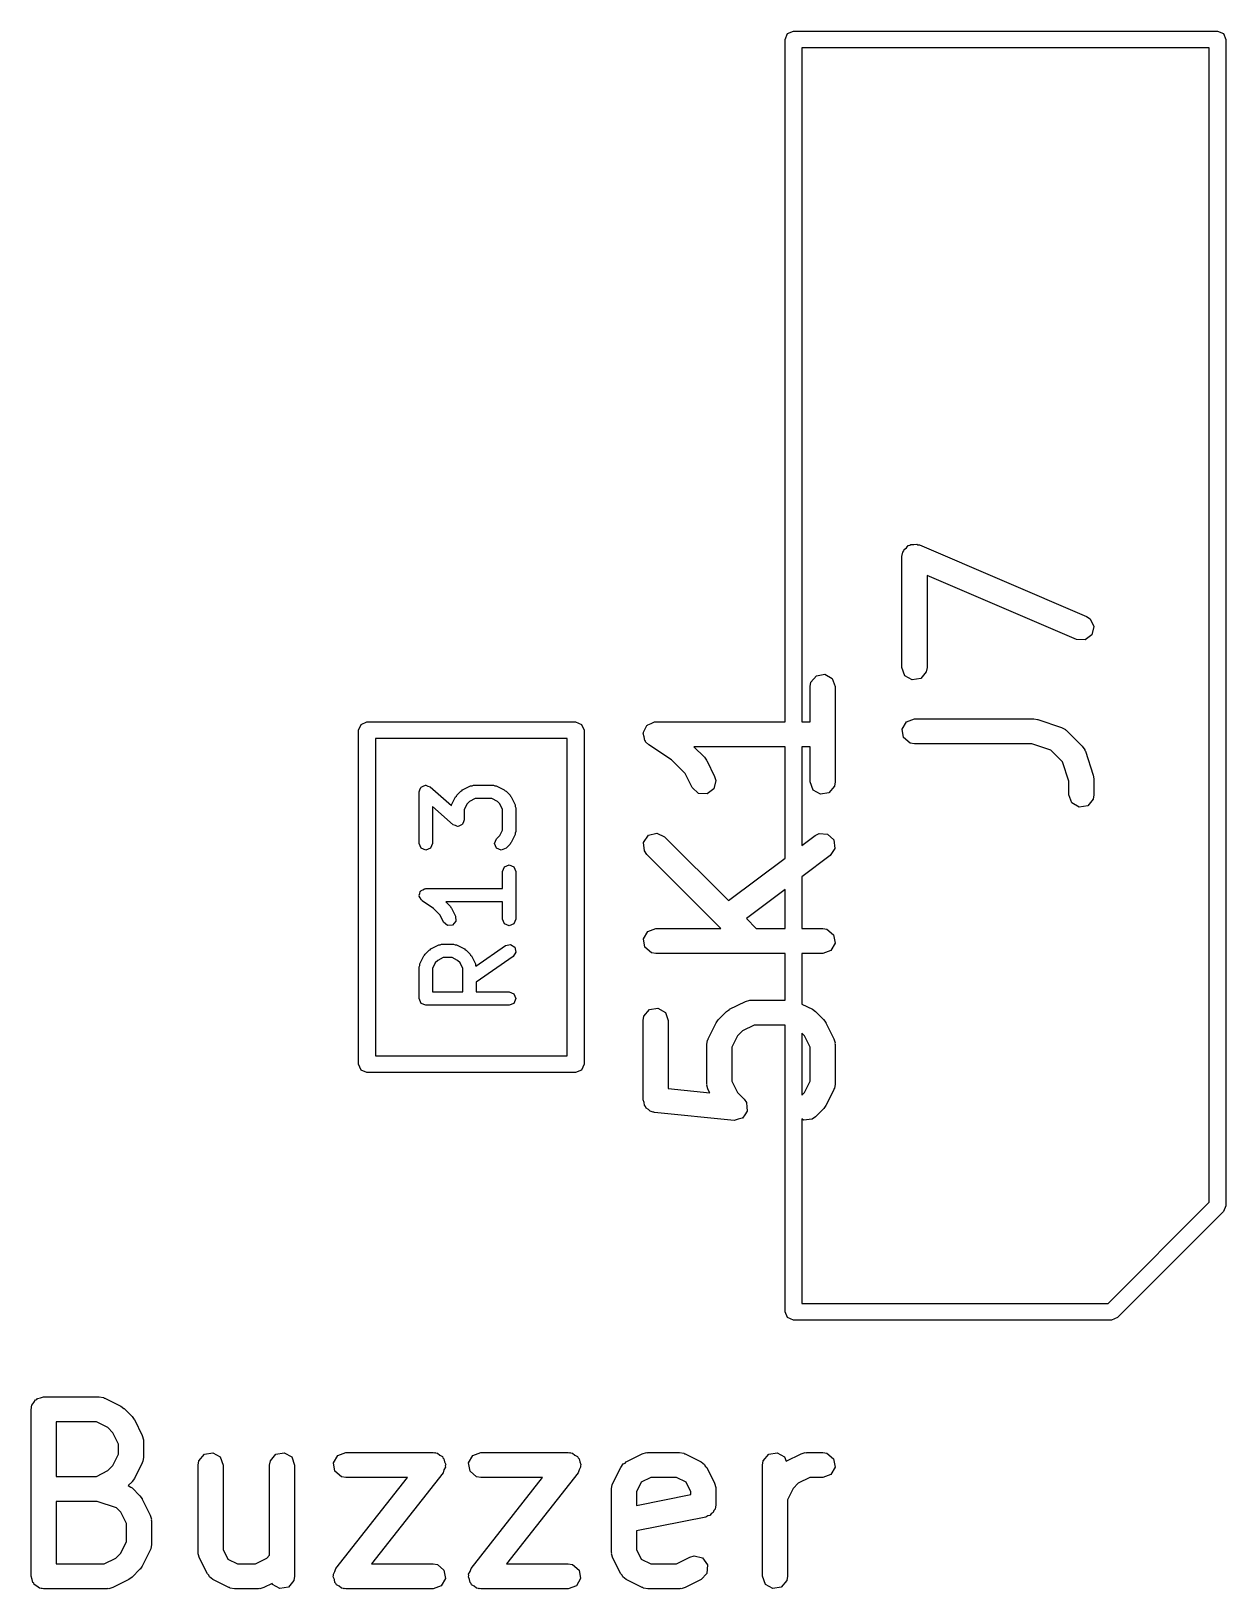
# Model space of a CAD drawing. Extents: x 0.14 to 2.87, y -2.36 to 0.08.
# Drawn here: x 2.4639 to 2.7457, y -0.776 to -0.4087 of the extents above; entities that cross this region are included whole.
import ezdxf

# ---------------------------------------------------------------- set-up
doc = ezdxf.new("R2010")
doc.units = 0
doc.header["$MEASUREMENT"] = 0
doc.layers.add('BLACK', color=7, linetype='CONTINUOUS')

msp = doc.modelspace()

# ---------------------------------------------------------------- linework, layer by layer
at = {"layer": 'BLACK', "linetype": 'CONTINUOUS'}
for p, q in [((2.64173, -0.41063), (2.64231, -0.409238)), ((2.64173, -0.571508), (2.64173, -0.41063)), ((2.64231, -0.409238), (2.6437, -0.408661)), ((2.6437, -0.408661), (2.7437, -0.408661)), ((2.7437, -0.408661), (2.74509, -0.409238)), ((2.74509, -0.409238), (2.74567, -0.41063)), ((2.74567, -0.41063), (2.74567, -0.68563)), ((2.64567, -0.412598), (2.64567, -0.571508)), ((2.74173, -0.412598), (2.64567, -0.412598)), ((2.74173, -0.684815), (2.74173, -0.412598)), ((2.66928, -0.532508), (2.66946, -0.531499)), ((2.66928, -0.558755), (2.66928, -0.532508)), ((2.66946, -0.531499), (2.66969, -0.531231)), ((2.66969, -0.531231), (2.66977, -0.530892)), ((2.66977, -0.530892), (2.67032, -0.530479)), ((2.67032, -0.530479), (2.67076, -0.529951)), ((2.67076, -0.529951), (2.6711, -0.529891)), ((2.6711, -0.529891), (2.67138, -0.529682)), ((2.67138, -0.529682), (2.67207, -0.52972)), ((2.67207, -0.52972), (2.67275, -0.529601)), ((2.67275, -0.529601), (2.67305, -0.529775)), ((2.67305, -0.529775), (2.6734, -0.529794)), ((2.6734, -0.529794), (2.71277, -0.546667)), ((2.71044, -0.552095), (2.67519, -0.536986)), ((2.67519, -0.536986), (2.67519, -0.558755)), ((2.71277, -0.546667), (2.71363, -0.547229)), ((2.71363, -0.547229), (2.71454, -0.549032)), ((2.71454, -0.549032), (2.71408, -0.550998)), ((2.71246, -0.552208), (2.71044, -0.552095)), ((2.71408, -0.550998), (2.71246, -0.552208)), ((2.64781, -0.562202), (2.64911, -0.560655)), ((2.64911, -0.560655), (2.6511, -0.560304)), ((2.6511, -0.560304), (2.65285, -0.561314)), ((2.65285, -0.561314), (2.65354, -0.563212)), ((2.66998, -0.560653), (2.66928, -0.558755)), ((2.67172, -0.561663), (2.66998, -0.560653)), ((2.67371, -0.561312), (2.67172, -0.561663)), ((2.67501, -0.559765), (2.67371, -0.561312)), ((2.67519, -0.558755), (2.67501, -0.559765)), ((2.64763, -0.563212), (2.64781, -0.562202)), ((2.64763, -0.571508), (2.64763, -0.563212)), ((2.65354, -0.563212), (2.65354, -0.58571)), ((2.54114, -0.573524), (2.54172, -0.572132)), ((2.54172, -0.572132), (2.54311, -0.571555)), ((2.54311, -0.571555), (2.59232, -0.571555)), ((2.59232, -0.571555), (2.59371, -0.572132)), ((2.59371, -0.572132), (2.59429, -0.573524)), ((2.60873, -0.573206), (2.60908, -0.572421)), ((2.60908, -0.572421), (2.60923, -0.572346)), ((2.60923, -0.572346), (2.60932, -0.572199)), ((2.60932, -0.572199), (2.61012, -0.571906)), ((2.61012, -0.571906), (2.61089, -0.571526)), ((2.61089, -0.571526), (2.61105, -0.571566)), ((2.61105, -0.571566), (2.61121, -0.571508)), ((2.61121, -0.571508), (2.64173, -0.571508)), ((2.64567, -0.571508), (2.64763, -0.571508)), ((2.66933, -0.573241), (2.67034, -0.571491)), ((2.67034, -0.571491), (2.67224, -0.570801)), ((2.67224, -0.570801), (2.70036, -0.570801)), ((2.70036, -0.570801), (2.70123, -0.570954)), ((2.70123, -0.570954), (2.70129, -0.570952)), ((2.70129, -0.570952), (2.70692, -0.572827)), ((2.70692, -0.572827), (2.70782, -0.573315)), ((2.54114, -0.652264), (2.54114, -0.573524)), ((2.54508, -0.575492), (2.54508, -0.650295)), ((2.59035, -0.575492), (2.54508, -0.575492)), ((2.59035, -0.650295), (2.59035, -0.575492)), ((2.59429, -0.573524), (2.59429, -0.652264)), ((2.60827, -0.574271), (2.60833, -0.574115)), ((2.60851, -0.575093), (2.60827, -0.574271)), ((2.60831, -0.573948), (2.60873, -0.573206)), ((2.60833, -0.574115), (2.60831, -0.573948)), ((2.60866, -0.575937), (2.60851, -0.575093)), ((2.60879, -0.576046), (2.60866, -0.575937)), ((2.60883, -0.576209), (2.60879, -0.576046)), ((2.60958, -0.576918), (2.60883, -0.576209)), ((2.66968, -0.57523), (2.66933, -0.573241)), ((2.67123, -0.576528), (2.66968, -0.57523)), ((2.67224, -0.576706), (2.67123, -0.576528)), ((2.70782, -0.573315), (2.70791, -0.573466)), ((2.70791, -0.573466), (2.70807, -0.57354)), ((2.70807, -0.57354), (2.71182, -0.57729)), ((2.61496, -0.580505), (2.60958, -0.576918)), ((2.64173, -0.577414), (2.62022, -0.577414)), ((2.62022, -0.577414), (2.62268, -0.579872)), ((2.62268, -0.579872), (2.62318, -0.580595)), ((2.64173, -0.603655), (2.64173, -0.577414)), ((2.64763, -0.577414), (2.64567, -0.577414)), ((2.64567, -0.577414), (2.64567, -0.600702)), ((2.64763, -0.58571), (2.64763, -0.577414)), ((2.69988, -0.576706), (2.67224, -0.576706)), ((2.70439, -0.578209), (2.69988, -0.576706)), ((2.70715, -0.580973), (2.70439, -0.578209)), ((2.71182, -0.57729), (2.71241, -0.57813)), ((2.71241, -0.57813), (2.71242, -0.578306)), ((2.71242, -0.578306), (2.71253, -0.578444)), ((2.71253, -0.578444), (2.71441, -0.584068)), ((2.61816, -0.583709), (2.61496, -0.580505)), ((2.61982, -0.58703), (2.61816, -0.583709)), ((2.62318, -0.580595), (2.62323, -0.58064)), ((2.62323, -0.58064), (2.6251, -0.584389)), ((2.70865, -0.585481), (2.70715, -0.580973)), ((2.5554, -0.588053), (2.55561, -0.587541)), ((2.55561, -0.587541), (2.55579, -0.587016)), ((2.55579, -0.587016), (2.55584, -0.586991)), ((2.55584, -0.586991), (2.55586, -0.586939)), ((2.55586, -0.586939), (2.55637, -0.586727)), ((2.55637, -0.586727), (2.55687, -0.586482)), ((2.55687, -0.586482), (2.55692, -0.5865)), ((2.55692, -0.5865), (2.55697, -0.586478)), ((2.55697, -0.586478), (2.55749, -0.58669)), ((2.55749, -0.58669), (2.55801, -0.586868)), ((2.55801, -0.586868), (2.56305, -0.591278)), ((2.56547, -0.587778), (2.56564, -0.587582)), ((2.56564, -0.587582), (2.56752, -0.586644)), ((2.56752, -0.586644), (2.56788, -0.586619)), ((2.56788, -0.586619), (2.56822, -0.586478)), ((2.56822, -0.586478), (2.57291, -0.586478)), ((2.57291, -0.586478), (2.57325, -0.586619)), ((2.57325, -0.586619), (2.57361, -0.586644)), ((2.57361, -0.586644), (2.57549, -0.587582)), ((2.57549, -0.587582), (2.57566, -0.587778)), ((2.62129, -0.588419), (2.61982, -0.58703)), ((2.62493, -0.587336), (2.6233, -0.58854)), ((2.6254, -0.585372), (2.62493, -0.587336)), ((2.6251, -0.584389), (2.6254, -0.585372)), ((2.64832, -0.587608), (2.64763, -0.58571)), ((2.65007, -0.588617), (2.64832, -0.587608)), ((2.65336, -0.586719), (2.65206, -0.588267)), ((2.65354, -0.58571), (2.65336, -0.586719)), ((2.70865, -0.588751), (2.70865, -0.585481)), ((2.71441, -0.584068), (2.71454, -0.584941)), ((2.71454, -0.584941), (2.71456, -0.585002)), ((2.71456, -0.585002), (2.71456, -0.588751)), ((2.5554, -0.600239), (2.5554, -0.588053)), ((2.56305, -0.591278), (2.56306, -0.591098)), ((2.56306, -0.591098), (2.564, -0.589224)), ((2.564, -0.589224), (2.5642, -0.589054)), ((2.5642, -0.589054), (2.5643, -0.588814)), ((2.5643, -0.588814), (2.56523, -0.587877)), ((2.56523, -0.587877), (2.56547, -0.587778)), ((2.56671, -0.590861), (2.56605, -0.592174)), ((2.56728, -0.590285), (2.56671, -0.590861)), ((2.56859, -0.589628), (2.56728, -0.590285)), ((2.57254, -0.589628), (2.56859, -0.589628)), ((2.57385, -0.590285), (2.57254, -0.589628)), ((2.57443, -0.590861), (2.57385, -0.590285)), ((2.57508, -0.592174), (2.57443, -0.590861)), ((2.57566, -0.587778), (2.5759, -0.587877)), ((2.5759, -0.587877), (2.57684, -0.588814)), ((2.57684, -0.588814), (2.57693, -0.589054)), ((2.57693, -0.589054), (2.57713, -0.589224)), ((2.57713, -0.589224), (2.57807, -0.591098)), ((2.57807, -0.591098), (2.57809, -0.591464)), ((2.6233, -0.58854), (2.62129, -0.588419)), ((2.65206, -0.588267), (2.65007, -0.588617)), ((2.70935, -0.590649), (2.70865, -0.588751)), ((2.71109, -0.591659), (2.70935, -0.590649)), ((2.71308, -0.591309), (2.71109, -0.591659)), ((2.71438, -0.589761), (2.71308, -0.591309)), ((2.71456, -0.588751), (2.71438, -0.589761)), ((2.56344, -0.5958), (2.55855, -0.591524)), ((2.55855, -0.591524), (2.55855, -0.600239)), ((2.56605, -0.594615), (2.56584, -0.595127)), ((2.56605, -0.592174), (2.56605, -0.594615)), ((2.57508, -0.597055), (2.57508, -0.592174)), ((2.57809, -0.591464), (2.57823, -0.591803)), ((2.57823, -0.591803), (2.57823, -0.597427)), ((2.56396, -0.595977), (2.56344, -0.5958)), ((2.56447, -0.59619), (2.56396, -0.595977)), ((2.56453, -0.596168), (2.56447, -0.59619)), ((2.56458, -0.596186), (2.56453, -0.596168)), ((2.56507, -0.59594), (2.56458, -0.596186)), ((2.56559, -0.595728), (2.56507, -0.59594)), ((2.56561, -0.595677), (2.56559, -0.595728)), ((2.56566, -0.595652), (2.56561, -0.595677)), ((2.56584, -0.595127), (2.56566, -0.595652)), ((2.57367, -0.599125), (2.57443, -0.598369)), ((2.57443, -0.598369), (2.57508, -0.597055)), ((2.57807, -0.598131), (2.57713, -0.600006)), ((2.57809, -0.597765), (2.57807, -0.598131)), ((2.57823, -0.597427), (2.57809, -0.597765)), ((2.60836, -0.599944), (2.60952, -0.598289)), ((2.60952, -0.598289), (2.61147, -0.597766)), ((2.61147, -0.597766), (2.6133, -0.59862)), ((2.6133, -0.59862), (2.62836, -0.613682)), ((2.64567, -0.600702), (2.64881, -0.598346)), ((2.64881, -0.598346), (2.64973, -0.597882)), ((2.64973, -0.597882), (2.65174, -0.597992)), ((2.65174, -0.597992), (2.65322, -0.599373)), ((2.55586, -0.601353), (2.5554, -0.600239)), ((2.55697, -0.601814), (2.55586, -0.601353)), ((2.55809, -0.601353), (2.55697, -0.601814)), ((2.55855, -0.600239), (2.55809, -0.601353)), ((2.57321, -0.600239), (2.57367, -0.599125)), ((2.57367, -0.601353), (2.57321, -0.600239)), ((2.57478, -0.601814), (2.57367, -0.601353)), ((2.5759, -0.601353), (2.57478, -0.601814)), ((2.57684, -0.600415), (2.5759, -0.601353)), ((2.57693, -0.600176), (2.57684, -0.600415)), ((2.57713, -0.600006), (2.57693, -0.600176)), ((2.60854, -0.601956), (2.60836, -0.599944)), ((2.60913, -0.602796), (2.60854, -0.601956)), ((2.65346, -0.601378), (2.65236, -0.60307)), ((2.65322, -0.599373), (2.65346, -0.601378)), ((2.57508, -0.606801), (2.57555, -0.605687)), ((2.57555, -0.605687), (2.57666, -0.605226)), ((2.57666, -0.605226), (2.57777, -0.605687)), ((2.57777, -0.605687), (2.57823, -0.606801)), ((2.62658, -0.620252), (2.60913, -0.602796)), ((2.62836, -0.613682), (2.64173, -0.603655)), ((2.65236, -0.60307), (2.64567, -0.608084)), ((2.57508, -0.61085), (2.57508, -0.606801)), ((2.57823, -0.606801), (2.57823, -0.618049)), ((2.64567, -0.608084), (2.64567, -0.620252)), ((2.5554, -0.612425), (2.55558, -0.612001)), ((2.55546, -0.612575), (2.5554, -0.612425)), ((2.55543, -0.612734), (2.55546, -0.612575)), ((2.55569, -0.613115), (2.55543, -0.612734)), ((2.55558, -0.612001), (2.55566, -0.611551)), ((2.55566, -0.611551), (2.5558, -0.611461)), ((2.55586, -0.613539), (2.55569, -0.613115)), ((2.5558, -0.611461), (2.55586, -0.611311)), ((2.55586, -0.611311), (2.55628, -0.611136)), ((2.55628, -0.611136), (2.55667, -0.610881)), ((2.55667, -0.610881), (2.55682, -0.610912)), ((2.55682, -0.610912), (2.55697, -0.61085)), ((2.55697, -0.61085), (2.57508, -0.61085)), ((2.64173, -0.611037), (2.63258, -0.6179)), ((2.64173, -0.620252), (2.64173, -0.611037)), ((2.55601, -0.613601), (2.55586, -0.613539)), ((2.5561, -0.613735), (2.55601, -0.613601)), ((2.55878, -0.615524), (2.5561, -0.613735)), ((2.56037, -0.617107), (2.55878, -0.615524)), ((2.57508, -0.614), (2.56171, -0.614)), ((2.56171, -0.614), (2.56277, -0.615061)), ((2.56277, -0.615061), (2.56287, -0.6153)), ((2.56287, -0.6153), (2.56307, -0.61547)), ((2.56307, -0.61547), (2.56401, -0.617345)), ((2.57508, -0.618049), (2.57508, -0.614)), ((2.56119, -0.618754), (2.56037, -0.617107)), ((2.5621, -0.619543), (2.56119, -0.618754)), ((2.5633, -0.619458), (2.5621, -0.619543)), ((2.56409, -0.618547), (2.5633, -0.619458)), ((2.56401, -0.617345), (2.56409, -0.618547)), ((2.57555, -0.619163), (2.57508, -0.618049)), ((2.57666, -0.619624), (2.57555, -0.619163)), ((2.57777, -0.619163), (2.57666, -0.619624)), ((2.57823, -0.618049), (2.57777, -0.619163)), ((2.60932, -0.620943), (2.61121, -0.620252)), ((2.61121, -0.620252), (2.62658, -0.620252)), ((2.63258, -0.6179), (2.63493, -0.620252)), ((2.63493, -0.620252), (2.64173, -0.620252)), ((2.64567, -0.620252), (2.65058, -0.620252)), ((2.65058, -0.620252), (2.65159, -0.62043)), ((2.65159, -0.62043), (2.65314, -0.621729)), ((2.55814, -0.625077), (2.56002, -0.62414)), ((2.56002, -0.62414), (2.56039, -0.624114)), ((2.56039, -0.624114), (2.56072, -0.623974)), ((2.56072, -0.623974), (2.56354, -0.623974)), ((2.56354, -0.623974), (2.56387, -0.624114)), ((2.56387, -0.624114), (2.56424, -0.62414)), ((2.56424, -0.62414), (2.56612, -0.625077)), ((2.56879, -0.629133), (2.57576, -0.624258)), ((2.57576, -0.624258), (2.57693, -0.623998)), ((2.57693, -0.623998), (2.57795, -0.624645)), ((2.60831, -0.622692), (2.60932, -0.620943)), ((2.60866, -0.624681), (2.60831, -0.622692)), ((2.65349, -0.623718), (2.65248, -0.625467)), ((2.65314, -0.621729), (2.65349, -0.623718)), ((2.55557, -0.628594), (2.5565, -0.626719)), ((2.5565, -0.626719), (2.5567, -0.626549)), ((2.5567, -0.626549), (2.5568, -0.62631)), ((2.5568, -0.62631), (2.55774, -0.625372)), ((2.55774, -0.625372), (2.55798, -0.625273)), ((2.55798, -0.625273), (2.55814, -0.625077)), ((2.55978, -0.62778), (2.55921, -0.628356)), ((2.5611, -0.627123), (2.55978, -0.62778)), ((2.56316, -0.627123), (2.5611, -0.627123)), ((2.56448, -0.62778), (2.56316, -0.627123)), ((2.56505, -0.628356), (2.56448, -0.62778)), ((2.56612, -0.625077), (2.56628, -0.625273)), ((2.56628, -0.625273), (2.56652, -0.625372)), ((2.56652, -0.625372), (2.56746, -0.62631)), ((2.56746, -0.62631), (2.56756, -0.626549)), ((2.56756, -0.626549), (2.56776, -0.626719)), ((2.56776, -0.626719), (2.56869, -0.628594)), ((2.57756, -0.626838), (2.56886, -0.63293)), ((2.57821, -0.625822), (2.57756, -0.626838)), ((2.57795, -0.624645), (2.57821, -0.625822)), ((2.6102, -0.62598), (2.60866, -0.624681)), ((2.61121, -0.626158), (2.6102, -0.62598)), ((2.64173, -0.626158), (2.61121, -0.626158)), ((2.64173, -0.637125), (2.64173, -0.626158)), ((2.65058, -0.626158), (2.64567, -0.626158)), ((2.64567, -0.626158), (2.64567, -0.638069)), ((2.65248, -0.625467), (2.65058, -0.626158)), ((2.5554, -0.629298), (2.55554, -0.628959)), ((2.5554, -0.636797), (2.5554, -0.629298)), ((2.55554, -0.628959), (2.55557, -0.628594)), ((2.55921, -0.628356), (2.55855, -0.62967)), ((2.55855, -0.62967), (2.55855, -0.635222)), ((2.56571, -0.62967), (2.56505, -0.628356)), ((2.56571, -0.635222), (2.56571, -0.62967)), ((2.56869, -0.628594), (2.56872, -0.628959)), ((2.56872, -0.628959), (2.56879, -0.629133)), ((2.55855, -0.635222), (2.56571, -0.635222)), ((2.56886, -0.63293), (2.56886, -0.635222)), ((2.56886, -0.635222), (2.57666, -0.635222)), ((2.57666, -0.635222), (2.57777, -0.635683)), ((2.55586, -0.63791), (2.5554, -0.636797)), ((2.55697, -0.638372), (2.55586, -0.63791)), ((2.56729, -0.638372), (2.55697, -0.638372)), ((2.57666, -0.638372), (2.56729, -0.638372)), ((2.57777, -0.63791), (2.57666, -0.638372)), ((2.57777, -0.635683), (2.57823, -0.636797)), ((2.57823, -0.636797), (2.57777, -0.63791)), ((2.60974, -0.639395), (2.61173, -0.639045)), ((2.61173, -0.639045), (2.61348, -0.640055)), ((2.62864, -0.639312), (2.63239, -0.637437)), ((2.63239, -0.637437), (2.63337, -0.637144)), ((2.63337, -0.637144), (2.63354, -0.637185)), ((2.63354, -0.637185), (2.63371, -0.637125)), ((2.63371, -0.637125), (2.64173, -0.637125)), ((2.64567, -0.638069), (2.64815, -0.639312)), ((2.60826, -0.641953), (2.60844, -0.640943)), ((2.60826, -0.6607), (2.60826, -0.641953)), ((2.60844, -0.640943), (2.60974, -0.639395)), ((2.61348, -0.640055), (2.61417, -0.641953)), ((2.61417, -0.641953), (2.61417, -0.658028)), ((2.62357, -0.646256), (2.62545, -0.642507)), ((2.62545, -0.642507), (2.62597, -0.641798)), ((2.62597, -0.641798), (2.626, -0.641739)), ((2.626, -0.641739), (2.62787, -0.639865)), ((2.62787, -0.639865), (2.6286, -0.639358)), ((2.6286, -0.639358), (2.62864, -0.639312)), ((2.64815, -0.639312), (2.64886, -0.639837)), ((2.64886, -0.639837), (2.64892, -0.639865)), ((2.64892, -0.639865), (2.6508, -0.641739)), ((2.6508, -0.641739), (2.6513, -0.642463)), ((2.6513, -0.642463), (2.65135, -0.642507)), ((2.65135, -0.642507), (2.65322, -0.646256)), ((2.62344, -0.646567), (2.62355, -0.646432)), ((2.62355, -0.646432), (2.62357, -0.646256)), ((2.63051, -0.645576), (2.62916, -0.648274)), ((2.63171, -0.644379), (2.63051, -0.645576)), ((2.63441, -0.643031), (2.63171, -0.644379)), ((2.64173, -0.643031), (2.63441, -0.643031)), ((2.64173, -0.71063), (2.64173, -0.643031)), ((2.64628, -0.645576), (2.64567, -0.644964)), ((2.64567, -0.644964), (2.64567, -0.659564)), ((2.64763, -0.648274), (2.64628, -0.645576)), ((2.65322, -0.646256), (2.65352, -0.647239)), ((2.62326, -0.647577), (2.62344, -0.646567)), ((2.62326, -0.656951), (2.62326, -0.647577)), ((2.62916, -0.648274), (2.62916, -0.656254)), ((2.64763, -0.656254), (2.64763, -0.648274)), ((2.65352, -0.647239), (2.65348, -0.647411)), ((2.65348, -0.647411), (2.65354, -0.647577)), ((2.65354, -0.647577), (2.65354, -0.656951)), ((2.54172, -0.653656), (2.54114, -0.652264)), ((2.54114, -0.652264), (2.54114, -0.652264)), ((2.54311, -0.654232), (2.54172, -0.653656)), ((2.54508, -0.650295), (2.59035, -0.650295)), ((2.59371, -0.653656), (2.59232, -0.654232)), ((2.59429, -0.652264), (2.59371, -0.653656)), ((2.59232, -0.654232), (2.54311, -0.654232)), ((2.62332, -0.657117), (2.62326, -0.656951)), ((2.62328, -0.657288), (2.62332, -0.657117)), ((2.62357, -0.658271), (2.62328, -0.657288)), ((2.62916, -0.656254), (2.63051, -0.658951)), ((2.64628, -0.658951), (2.64763, -0.656254)), ((2.65354, -0.656951), (2.65336, -0.657961)), ((2.60848, -0.661289), (2.60826, -0.6607)), ((2.61417, -0.658028), (2.62394, -0.659005)), ((2.62394, -0.659005), (2.62357, -0.658271)), ((2.63051, -0.658951), (2.63205, -0.660487)), ((2.63205, -0.660487), (2.63264, -0.661327)), ((2.64567, -0.659564), (2.64628, -0.658951)), ((2.65322, -0.658271), (2.65135, -0.662021)), ((2.65324, -0.658096), (2.65322, -0.658271)), ((2.65336, -0.657961), (2.65324, -0.658096)), ((2.60852, -0.661915), (2.60848, -0.661289)), ((2.60881, -0.66221), (2.60852, -0.661915)), ((2.60895, -0.662598), (2.60881, -0.66221)), ((2.60949, -0.662912), (2.60895, -0.662598)), ((2.60993, -0.663361), (2.60949, -0.662912)), ((2.61059, -0.663547), (2.60993, -0.663361)), ((2.6107, -0.663608), (2.61059, -0.663547)), ((2.61077, -0.663596), (2.6107, -0.663608)), ((2.61092, -0.663638), (2.61077, -0.663596)), ((2.62967, -0.665513), (2.61092, -0.663638)), ((2.63222, -0.664181), (2.63165, -0.664994)), ((2.6328, -0.663375), (2.63222, -0.664181)), ((2.63264, -0.661327), (2.63264, -0.661346)), ((2.63264, -0.661346), (2.63265, -0.66136)), ((2.63265, -0.66136), (2.63273, -0.662351)), ((2.63273, -0.662351), (2.63281, -0.663339)), ((2.63281, -0.663339), (2.6328, -0.663355)), ((2.6328, -0.663355), (2.6328, -0.663375)), ((2.64892, -0.664663), (2.64808, -0.665251)), ((2.6508, -0.662788), (2.64892, -0.664663)), ((2.65082, -0.66273), (2.6508, -0.662788)), ((2.65135, -0.662021), (2.65082, -0.66273)), ((2.62969, -0.665508), (2.62967, -0.665513)), ((2.6297, -0.665516), (2.62969, -0.665508)), ((2.63066, -0.66526), (2.6297, -0.665516)), ((2.63162, -0.665015), (2.63066, -0.66526)), ((2.63164, -0.664999), (2.63162, -0.665015)), ((2.63165, -0.664994), (2.63164, -0.664999)), ((2.64607, -0.665427), (2.64567, -0.665147)), ((2.64567, -0.665147), (2.64567, -0.708661)), ((2.64808, -0.665251), (2.64607, -0.665427)), ((2.71789, -0.708661), (2.74173, -0.684815)), ((2.74567, -0.68563), (2.74509, -0.687022)), ((2.74509, -0.687022), (2.72009, -0.712022)), ((2.64567, -0.708661), (2.71789, -0.708661)), ((2.64231, -0.712022), (2.64173, -0.71063)), ((2.64173, -0.71063), (2.64173, -0.71063)), ((2.6437, -0.712598), (2.64231, -0.712022)), ((2.72009, -0.712022), (2.7187, -0.712598)), ((2.7187, -0.712598), (2.6437, -0.712598)), ((2.46613, -0.730964), (2.46685, -0.730702)), ((2.46685, -0.730702), (2.47998, -0.730702)), ((2.47998, -0.730702), (2.48099, -0.73088)), ((2.48099, -0.73088), (2.48112, -0.730993)), ((2.4639, -0.733654), (2.46397, -0.733271)), ((2.4639, -0.773024), (2.4639, -0.733654)), ((2.46395, -0.733142), (2.46401, -0.733028)), ((2.46397, -0.733271), (2.46395, -0.733142)), ((2.46401, -0.733028), (2.46408, -0.732644)), ((2.46408, -0.732644), (2.46457, -0.732057)), ((2.46457, -0.732057), (2.46496, -0.731392)), ((2.46496, -0.731392), (2.46521, -0.731301)), ((2.46521, -0.731301), (2.46538, -0.731097)), ((2.46538, -0.731097), (2.46613, -0.730964)), ((2.48112, -0.730993), (2.4813, -0.731013)), ((2.4813, -0.731013), (2.48505, -0.732888)), ((2.48505, -0.732888), (2.48576, -0.733414)), ((2.48576, -0.733414), (2.48581, -0.733441)), ((2.48581, -0.733441), (2.48769, -0.735316)), ((2.47928, -0.736607), (2.46981, -0.736607)), ((2.46981, -0.736607), (2.46981, -0.749449)), ((2.48198, -0.737956), (2.47928, -0.736607)), ((2.48318, -0.739153), (2.48198, -0.737956)), ((2.48769, -0.735316), (2.4882, -0.736039)), ((2.4882, -0.736039), (2.48824, -0.736083)), ((2.48824, -0.736083), (2.49012, -0.739833)), ((2.48452, -0.74185), (2.48318, -0.739153)), ((2.48452, -0.744206), (2.48452, -0.74185)), ((2.49012, -0.739833), (2.49041, -0.740816)), ((2.49041, -0.740816), (2.49037, -0.740987)), ((2.49037, -0.740987), (2.49043, -0.741153)), ((2.49043, -0.741153), (2.49043, -0.744903)), ((2.48318, -0.746903), (2.48452, -0.744206)), ((2.49043, -0.744903), (2.49025, -0.745913)), ((2.50345, -0.745768), (2.50475, -0.74422)), ((2.50475, -0.74422), (2.50674, -0.74387)), ((2.50674, -0.74387), (2.50849, -0.74488)), ((2.50849, -0.74488), (2.50918, -0.746778)), ((2.52032, -0.745768), (2.52162, -0.74422)), ((2.52162, -0.74422), (2.52361, -0.74387)), ((2.52361, -0.74387), (2.52536, -0.74488)), ((2.52536, -0.74488), (2.52605, -0.746778)), ((2.53519, -0.746265), (2.5362, -0.744516)), ((2.5362, -0.744516), (2.5381, -0.743825)), ((2.5381, -0.743825), (2.55872, -0.743825)), ((2.55872, -0.743825), (2.55902, -0.743879)), ((2.55902, -0.743879), (2.55914, -0.743855)), ((2.55914, -0.743855), (2.55926, -0.74392)), ((2.55926, -0.74392), (2.55973, -0.744003)), ((2.55973, -0.744003), (2.56028, -0.744467)), ((2.56028, -0.744467), (2.56092, -0.744808)), ((2.56092, -0.744808), (2.56103, -0.745099)), ((2.56103, -0.745099), (2.56127, -0.745301)), ((2.56127, -0.745301), (2.5614, -0.746012)), ((2.56706, -0.746265), (2.56807, -0.744516)), ((2.56807, -0.744516), (2.56997, -0.743825)), ((2.56997, -0.743825), (2.59059, -0.743825)), ((2.59059, -0.743825), (2.59089, -0.743879)), ((2.59089, -0.743879), (2.59101, -0.743855)), ((2.59101, -0.743855), (2.59113, -0.74392)), ((2.59113, -0.74392), (2.5916, -0.744003)), ((2.5916, -0.744003), (2.59215, -0.744467)), ((2.59215, -0.744467), (2.59279, -0.744808)), ((2.59279, -0.744808), (2.59291, -0.745099)), ((2.59291, -0.745099), (2.59315, -0.745301)), ((2.59315, -0.745301), (2.59327, -0.746012)), ((2.60427, -0.746011), (2.60802, -0.744137)), ((2.60802, -0.744137), (2.609, -0.743844)), ((2.609, -0.743844), (2.60917, -0.743885)), ((2.60917, -0.743885), (2.60934, -0.743825)), ((2.60934, -0.743825), (2.61684, -0.743825)), ((2.61684, -0.743825), (2.61785, -0.744003)), ((2.61785, -0.744003), (2.61798, -0.744116)), ((2.61798, -0.744116), (2.61816, -0.744137)), ((2.61816, -0.744137), (2.62191, -0.746011)), ((2.63656, -0.745768), (2.63786, -0.74422)), ((2.63786, -0.74422), (2.63985, -0.74387)), ((2.63985, -0.74387), (2.64159, -0.74488)), ((2.64159, -0.74488), (2.64197, -0.745908)), ((2.64197, -0.745908), (2.64551, -0.744137)), ((2.64551, -0.744137), (2.64649, -0.743844)), ((2.64649, -0.743844), (2.64667, -0.743885)), ((2.64667, -0.743885), (2.64683, -0.743825)), ((2.64683, -0.743825), (2.65058, -0.743825)), ((2.65058, -0.743825), (2.65159, -0.744003)), ((2.65159, -0.744003), (2.65314, -0.745301)), ((2.65314, -0.745301), (2.65349, -0.74729)), ((2.47928, -0.749449), (2.48198, -0.7481)), ((2.48198, -0.7481), (2.48318, -0.746903)), ((2.49012, -0.746223), (2.48824, -0.749973)), ((2.49014, -0.746048), (2.49012, -0.746223)), ((2.49025, -0.745913), (2.49014, -0.746048)), ((2.50327, -0.746778), (2.50345, -0.745768)), ((2.50327, -0.7674), (2.50327, -0.746778)), ((2.50918, -0.746778), (2.50918, -0.766703)), ((2.52014, -0.746778), (2.52032, -0.745768)), ((2.52014, -0.768052), (2.52014, -0.746778)), ((2.52605, -0.746778), (2.52605, -0.773024)), ((2.53554, -0.748254), (2.53519, -0.746265)), ((2.53709, -0.749552), (2.53554, -0.748254)), ((2.56104, -0.748602), (2.54417, -0.770072)), ((2.56126, -0.747916), (2.56104, -0.748602)), ((2.56163, -0.74729), (2.56126, -0.747916)), ((2.5614, -0.746012), (2.56167, -0.746683)), ((2.56167, -0.746683), (2.56157, -0.746981)), ((2.56157, -0.746981), (2.56163, -0.74729)), ((2.56741, -0.748254), (2.56706, -0.746265)), ((2.56896, -0.749552), (2.56741, -0.748254)), ((2.59291, -0.748602), (2.57604, -0.770072)), ((2.59314, -0.747916), (2.59291, -0.748602)), ((2.5935, -0.74729), (2.59314, -0.747916)), ((2.59327, -0.746012), (2.59354, -0.746683)), ((2.59354, -0.746683), (2.59344, -0.746981)), ((2.59344, -0.746981), (2.5935, -0.74729)), ((2.60107, -0.751081), (2.60295, -0.747332)), ((2.60295, -0.747332), (2.60356, -0.746508)), ((2.60356, -0.746508), (2.60396, -0.746332)), ((2.60396, -0.746332), (2.60427, -0.746011)), ((2.62191, -0.746011), (2.62273, -0.746622)), ((2.62273, -0.746622), (2.6229, -0.747028)), ((2.6229, -0.747028), (2.62323, -0.747332)), ((2.62323, -0.747332), (2.6251, -0.751081)), ((2.63638, -0.746778), (2.63656, -0.745768)), ((2.63638, -0.773024), (2.63638, -0.746778)), ((2.65248, -0.74904), (2.65058, -0.74973)), ((2.65349, -0.74729), (2.65248, -0.74904)), ((2.46981, -0.749449), (2.47928, -0.749449)), ((2.48769, -0.75074), (2.48681, -0.751623)), ((2.48681, -0.751623), (2.48744, -0.751964)), ((2.48744, -0.751964), (2.48753, -0.752114)), ((2.48753, -0.752114), (2.48769, -0.752189)), ((2.48772, -0.750682), (2.48769, -0.75074)), ((2.48769, -0.752189), (2.48956, -0.754064)), ((2.48824, -0.749973), (2.48772, -0.750682)), ((2.53577, -0.7712), (2.55264, -0.74973)), ((2.5381, -0.74973), (2.53709, -0.749552)), ((2.55264, -0.74973), (2.5381, -0.74973)), ((2.56764, -0.7712), (2.58451, -0.74973)), ((2.56997, -0.74973), (2.56896, -0.749552)), ((2.58451, -0.74973), (2.56997, -0.74973)), ((2.60076, -0.752402), (2.60094, -0.751392)), ((2.60076, -0.7674), (2.60076, -0.752402)), ((2.60094, -0.751392), (2.60105, -0.751257)), ((2.60105, -0.751257), (2.60107, -0.751081)), ((2.60779, -0.750853), (2.60666, -0.753099)), ((2.61003, -0.74973), (2.60779, -0.750853)), ((2.61614, -0.74973), (2.61003, -0.74973)), ((2.61838, -0.750853), (2.61614, -0.74973)), ((2.61951, -0.753099), (2.61838, -0.750853)), ((2.6251, -0.751081), (2.62539, -0.752064)), ((2.62539, -0.752064), (2.62535, -0.752236)), ((2.62535, -0.752236), (2.62541, -0.752402)), ((2.62541, -0.752402), (2.62541, -0.756151)), ((2.64363, -0.752276), (2.64229, -0.754974)), ((2.64483, -0.751079), (2.64363, -0.752276)), ((2.64753, -0.74973), (2.64483, -0.751079)), ((2.65058, -0.74973), (2.64753, -0.74973)), ((2.4795, -0.755355), (2.46981, -0.755355)), ((2.46981, -0.755355), (2.46981, -0.770072)), ((2.48401, -0.756857), (2.4795, -0.755355)), ((2.48956, -0.754064), (2.49007, -0.754787)), ((2.49007, -0.754787), (2.49012, -0.754831)), ((2.49012, -0.754831), (2.49199, -0.75858)), ((2.60666, -0.753099), (2.60666, -0.756299)), ((2.60666, -0.756299), (2.61951, -0.753731)), ((2.61951, -0.753731), (2.61951, -0.753099)), ((2.62541, -0.756151), (2.62523, -0.757161)), ((2.64229, -0.754974), (2.64229, -0.773024)), ((2.48505, -0.757901), (2.48401, -0.756857)), ((2.4864, -0.760598), (2.48505, -0.757901)), ((2.49199, -0.75858), (2.49228, -0.759563)), ((2.49228, -0.759563), (2.49224, -0.759735)), ((2.49224, -0.759735), (2.4923, -0.759901)), ((2.4923, -0.759901), (2.4923, -0.765525)), ((2.62304, -0.759047), (2.60666, -0.762322)), ((2.62346, -0.758793), (2.62304, -0.759047)), ((2.62394, -0.758709), (2.62346, -0.758793)), ((2.62429, -0.758285), (2.62394, -0.758709)), ((2.62476, -0.757997), (2.62429, -0.758285)), ((2.62492, -0.757535), (2.62476, -0.757997)), ((2.62523, -0.757161), (2.62492, -0.757535)), ((2.4864, -0.764828), (2.4864, -0.760598)), ((2.60666, -0.762322), (2.60666, -0.766703)), ((2.48385, -0.768723), (2.48505, -0.767526)), ((2.48505, -0.767526), (2.4864, -0.764828)), ((2.49199, -0.766846), (2.49012, -0.770595)), ((2.49201, -0.76667), (2.49199, -0.766846)), ((2.49213, -0.766535), (2.49201, -0.76667)), ((2.4923, -0.765525), (2.49213, -0.766535)), ((2.50333, -0.767566), (2.50327, -0.7674)), ((2.50329, -0.767738), (2.50333, -0.767566)), ((2.50918, -0.766703), (2.5103, -0.768949)), ((2.60082, -0.767566), (2.60076, -0.7674)), ((2.60078, -0.767738), (2.60082, -0.767566)), ((2.60666, -0.766703), (2.60779, -0.768949)), ((2.46981, -0.770072), (2.48116, -0.770072)), ((2.48116, -0.770072), (2.48385, -0.768723)), ((2.48956, -0.771363), (2.48769, -0.773237)), ((2.48959, -0.771304), (2.48956, -0.771363)), ((2.49012, -0.770595), (2.48959, -0.771304)), ((2.50358, -0.768721), (2.50329, -0.767738)), ((2.50546, -0.77247), (2.50358, -0.768721)), ((2.5103, -0.768949), (2.51255, -0.770072)), ((2.51255, -0.770072), (2.51678, -0.770072)), ((2.51678, -0.770072), (2.51947, -0.768723)), ((2.51947, -0.768723), (2.52014, -0.768052)), ((2.53555, -0.771886), (2.53577, -0.7712)), ((2.54417, -0.770072), (2.55872, -0.770072)), ((2.55872, -0.770072), (2.55973, -0.77025)), ((2.55973, -0.77025), (2.56127, -0.771548)), ((2.56742, -0.771886), (2.56764, -0.7712)), ((2.57604, -0.770072), (2.59059, -0.770072)), ((2.59059, -0.770072), (2.5916, -0.77025)), ((2.5916, -0.77025), (2.59315, -0.771548)), ((2.60107, -0.768721), (2.60078, -0.767738)), ((2.60295, -0.77247), (2.60107, -0.768721)), ((2.60779, -0.768949), (2.61003, -0.770072)), ((2.61003, -0.770072), (2.61614, -0.770072)), ((2.61614, -0.770072), (2.61926, -0.768509)), ((2.61926, -0.768509), (2.62025, -0.768216)), ((2.62025, -0.768216), (2.62221, -0.768686)), ((2.62221, -0.768686), (2.62342, -0.770308)), ((2.62342, -0.770308), (2.62329, -0.772324)), ((2.46416, -0.773745), (2.4639, -0.773024)), ((2.4643, -0.774501), (2.46416, -0.773745)), ((2.4645, -0.774672), (2.4643, -0.774501)), ((2.46459, -0.774922), (2.4645, -0.774672)), ((2.46526, -0.775306), (2.46459, -0.774922)), ((2.48692, -0.773791), (2.48317, -0.775665)), ((2.48697, -0.773744), (2.48692, -0.773791)), ((2.48769, -0.773237), (2.48697, -0.773744)), ((2.50578, -0.772774), (2.50546, -0.77247)), ((2.50595, -0.77318), (2.50578, -0.772774)), ((2.50678, -0.773791), (2.50595, -0.77318)), ((2.51053, -0.775665), (2.50678, -0.773791)), ((2.52075, -0.774687), (2.51879, -0.775665)), ((2.52084, -0.774922), (2.52075, -0.774687)), ((2.52258, -0.775932), (2.52084, -0.774922)), ((2.52587, -0.774034), (2.52457, -0.775582)), ((2.52605, -0.773024), (2.52587, -0.774034)), ((2.53514, -0.773119), (2.53524, -0.772821)), ((2.53541, -0.77379), (2.53514, -0.773119)), ((2.53519, -0.772512), (2.53555, -0.771886)), ((2.53524, -0.772821), (2.53519, -0.772512)), ((2.53554, -0.774501), (2.53541, -0.77379)), ((2.53578, -0.774703), (2.53554, -0.774501)), ((2.5359, -0.774994), (2.53578, -0.774703)), ((2.53653, -0.775335), (2.5359, -0.774994)), ((2.56163, -0.773537), (2.56062, -0.775286)), ((2.56127, -0.771548), (2.56163, -0.773537)), ((2.56702, -0.773119), (2.56711, -0.772821)), ((2.56728, -0.77379), (2.56702, -0.773119)), ((2.56706, -0.772512), (2.56742, -0.771886)), ((2.56711, -0.772821), (2.56706, -0.772512)), ((2.56741, -0.774501), (2.56728, -0.77379)), ((2.56765, -0.774703), (2.56741, -0.774501)), ((2.56777, -0.774994), (2.56765, -0.774703)), ((2.5684, -0.775335), (2.56777, -0.774994)), ((2.5935, -0.773537), (2.59249, -0.775286)), ((2.59315, -0.771548), (2.5935, -0.773537)), ((2.60327, -0.772774), (2.60295, -0.77247)), ((2.60344, -0.77318), (2.60327, -0.772774)), ((2.60427, -0.773791), (2.60344, -0.77318)), ((2.60802, -0.775665), (2.60427, -0.773791)), ((2.62191, -0.773791), (2.61816, -0.775665)), ((2.62329, -0.772324), (2.62191, -0.773791)), ((2.63707, -0.774922), (2.63638, -0.773024)), ((2.63882, -0.775932), (2.63707, -0.774922)), ((2.64211, -0.774034), (2.64081, -0.775582)), ((2.64229, -0.773024), (2.64211, -0.774034)), ((2.46584, -0.775799), (2.46526, -0.775306)), ((2.46623, -0.775867), (2.46584, -0.775799)), ((2.46634, -0.775932), (2.46623, -0.775867)), ((2.46647, -0.775909), (2.46634, -0.775932)), ((2.46685, -0.775977), (2.46647, -0.775909)), ((2.48185, -0.775977), (2.46685, -0.775977)), ((2.48202, -0.775917), (2.48185, -0.775977)), ((2.48219, -0.775958), (2.48202, -0.775917)), ((2.48317, -0.775665), (2.48219, -0.775958)), ((2.5107, -0.775686), (2.51053, -0.775665)), ((2.51084, -0.775799), (2.5107, -0.775686)), ((2.51185, -0.775977), (2.51084, -0.775799)), ((2.51747, -0.775977), (2.51185, -0.775977)), ((2.51764, -0.775917), (2.51747, -0.775977)), ((2.51781, -0.775958), (2.51764, -0.775917)), ((2.51879, -0.775665), (2.51781, -0.775958)), ((2.52457, -0.775582), (2.52258, -0.775932)), ((2.53709, -0.775799), (2.53653, -0.775335)), ((2.53755, -0.775882), (2.53709, -0.775799)), ((2.53768, -0.775947), (2.53755, -0.775882)), ((2.53779, -0.775923), (2.53768, -0.775947)), ((2.5381, -0.775977), (2.53779, -0.775923)), ((2.55872, -0.775977), (2.5381, -0.775977)), ((2.56062, -0.775286), (2.55872, -0.775977)), ((2.56896, -0.775799), (2.5684, -0.775335)), ((2.56942, -0.775882), (2.56896, -0.775799)), ((2.56955, -0.775947), (2.56942, -0.775882)), ((2.56966, -0.775923), (2.56955, -0.775947)), ((2.56997, -0.775977), (2.56966, -0.775923)), ((2.59059, -0.775977), (2.56997, -0.775977)), ((2.59249, -0.775286), (2.59059, -0.775977)), ((2.60819, -0.775686), (2.60802, -0.775665)), ((2.60833, -0.775799), (2.60819, -0.775686)), ((2.60934, -0.775977), (2.60833, -0.775799)), ((2.61684, -0.775977), (2.60934, -0.775977)), ((2.617, -0.775917), (2.61684, -0.775977)), ((2.61717, -0.775958), (2.617, -0.775917)), ((2.61816, -0.775665), (2.61717, -0.775958)), ((2.64081, -0.775582), (2.63882, -0.775932))]:
    msp.add_line(p, q, dxfattribs=at)

doc.saveas('drawing.dxf')
